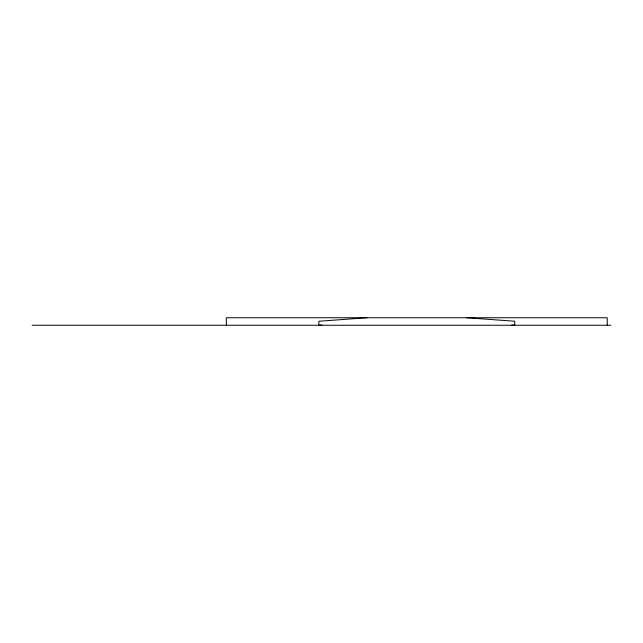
<?xml version="1.0" encoding="UTF-8"?>
<svg xmlns="http://www.w3.org/2000/svg" width="643" height="643" viewBox="0 0 643 643"><rect width="100%" height="100%" fill="white"/><g stroke="black" fill="none" stroke-linecap="round" stroke-linejoin="round"><path stroke-width="0.96" d="M366.92 317.746L318.856 321.251L318.856 325.254L321.862 325.036M32.15 325.254L610.85 325.254M466.697 317.746L514.762 321.251L514.762 325.254L511.756 325.036M607.241 325.254L607.241 317.746L226.328 317.746L226.328 325.254"/></g></svg>
